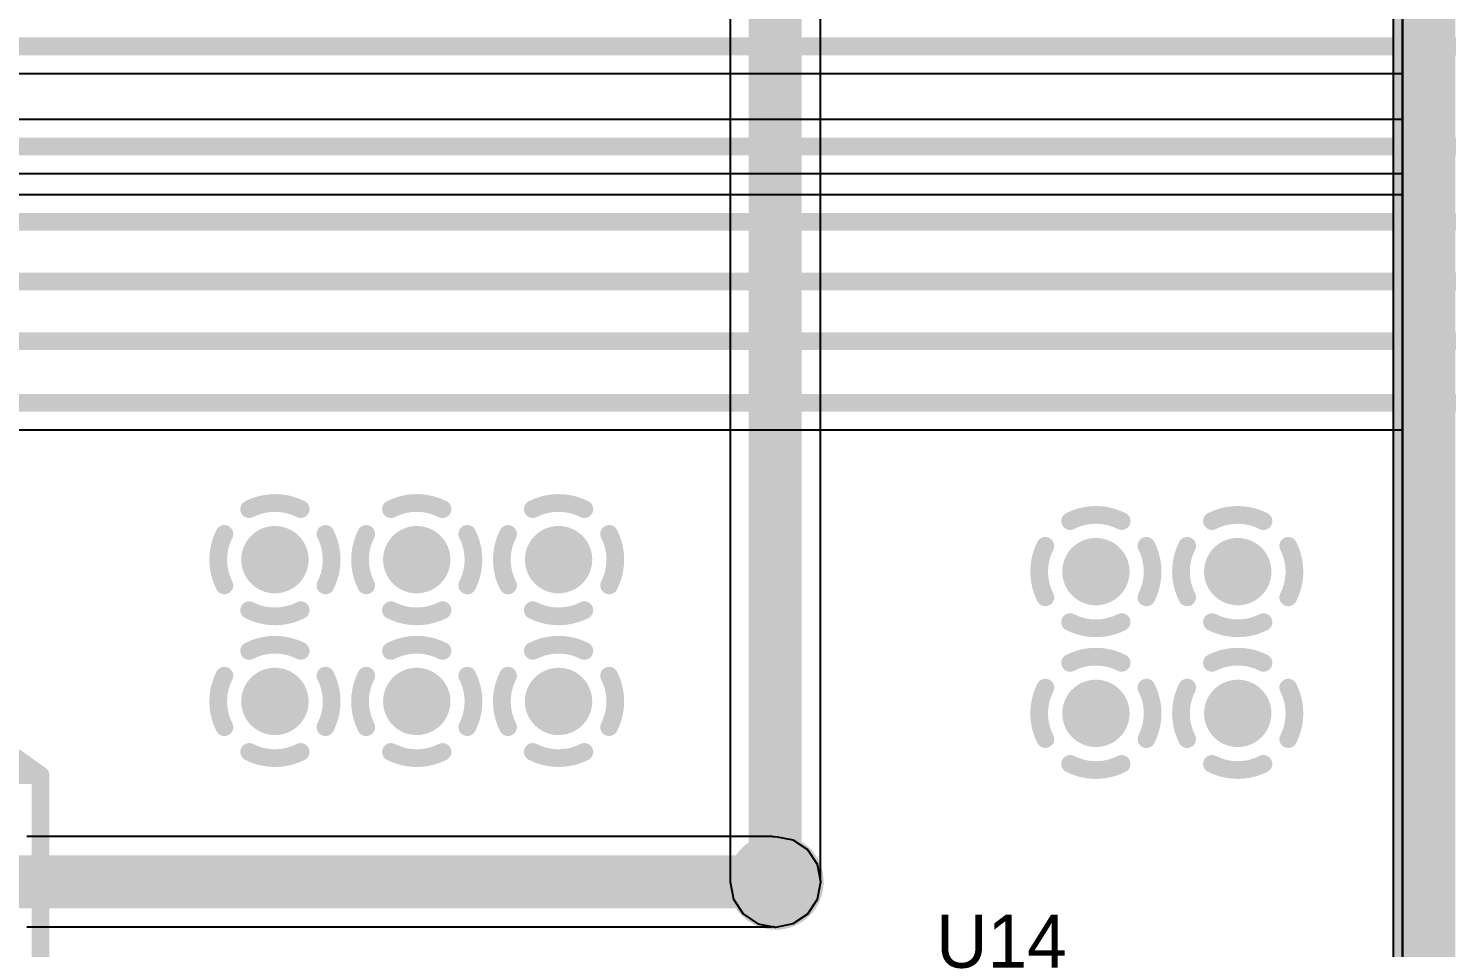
# Model space of a CAD drawing. Header units: millimetres. Extents: x 6.83 to 16.18, y 4.59 to 12.3.
# Drawn here: x 11.558 to 12.358, y 7.934 to 8.452 of the extents above; entities that cross this region are included whole.
import ezdxf

# ---------------------------------------------------------------- set-up
doc = ezdxf.new("R2010")
doc.units = ezdxf.units.MM
doc.header["$MEASUREMENT"] = 0
for name, color, linetype in [('BottomLayer', 5, 'Continuous'), ('BottomSolder', 6, 'Continuous'), ('InternalPlane1', 76, 'Continuous'), ('InternalPlane2', 16, 'Continuous'), ('MultiLayer', 9, 'Continuous'), ('TopLayer', 1, 'Continuous'), ('TopOverlay', 2, 'Continuous'), ('TopPaste', 8, 'Continuous'), ('TopSolder', 216, 'Continuous'), ('ViaHoleLayer', 16, 'Continuous')]:
    doc.layers.add(name, color=color, linetype=linetype)

# ---------------------------------------------------------------- blocks, each defined once
blk = doc.blocks.new('6032_____35')
at = {"layer": 'TopLayer'}
for points in [[(-0.04813, 0.05349), (-0.14261, 0.05349), (-0.04813, -0.05675), (-0.14261, -0.05675)], [(0.14715, 0.05349), (0.05266, 0.05349), (0.14715, -0.05675), (0.05266, -0.05675)]]:
    blk.add_solid(points, dxfattribs=at)
at = {"layer": 'TopOverlay', "const_width": 0.01}
for points in [[(-0.15549, 0.0712), (-0.15549, -0.07447)], [(-0.15549, 0.0712), (-0.05285, 0.0712)], [(0.05739, 0.0712), (0.16002, 0.0712)], [(0.16002, 0.0712), (0.16002, -0.07447)], [(0.16002, 0.0712), (0.17825, 0.04561)], [(0.17825, 0.04561), (0.17825, -0.04887)], [(0.17825, -0.04887), (0.16002, -0.07447)], [(-0.15549, -0.07447), (-0.05285, -0.07447)], [(0.05739, -0.07447), (0.16002, -0.07447)]]:
    blk.add_lwpolyline(points, dxfattribs=at)
at = {"layer": 'TopOverlay', "const_width": 0.005}
for points in [[(-0.15799, 0.0712, 1), (-0.15299, 0.0712, 1)], [(-0.15799, 0.0712, 1), (-0.15299, 0.0712, 1)], [(-0.05535, 0.0712, 1), (-0.05035, 0.0712, 1)], [(0.05489, 0.0712, 1), (0.05989, 0.0712, 1)], [(0.15752, 0.0712, 1), (0.16252, 0.0712, 1)], [(0.15752, 0.0712, 1), (0.16252, 0.0712, 1)], [(0.15752, 0.0712, 1), (0.16252, 0.0712, 1)], [(0.17575, 0.04561, 1), (0.18075, 0.04561, 1)], [(0.17575, 0.04561, 1), (0.18075, 0.04561, 1)], [(0.17575, -0.04887, 1), (0.18075, -0.04887, 1)], [(0.17575, -0.04887, 1), (0.18075, -0.04887, 1)], [(-0.15799, -0.07447, 1), (-0.15299, -0.07447, 1)], [(-0.15799, -0.07447, 1), (-0.15299, -0.07447, 1)], [(-0.05535, -0.07447, 1), (-0.05035, -0.07447, 1)], [(0.05489, -0.07447, 1), (0.05989, -0.07447, 1)], [(0.15752, -0.07447, 1), (0.16252, -0.07447, 1)], [(0.15752, -0.07447, 1), (0.16252, -0.07447, 1)], [(0.15752, -0.07447, 1), (0.16252, -0.07447, 1)]]:
    blk.add_lwpolyline(points, format="xyb", close=True, dxfattribs=at)
at = {"layer": 'TopPaste'}
for points in [[(-0.04813, 0.05349), (-0.14261, 0.05349), (-0.04813, -0.05675), (-0.14261, -0.05675)], [(0.14715, 0.05349), (0.05266, 0.05349), (0.14715, -0.05675), (0.05266, -0.05675)]]:
    blk.add_solid(points, dxfattribs=at)
at = {"layer": 'TopSolder'}
for points in [[(-0.04413, 0.05749), (-0.14661, 0.05749), (-0.04413, -0.06075), (-0.14661, -0.06075)], [(0.15115, 0.05749), (0.04866, 0.05749), (0.15115, -0.06075), (0.04866, -0.06075)]]:
    blk.add_solid(points, dxfattribs=at)

msp = doc.modelspace()

# ---------------------------------------------------------------- linework, layer by layer
at = {"layer": 'BottomLayer'}
for p, q in [((11.95343, 9.48141), (11.95343, 7.97068)), ((12.00441, 7.97235), (12.00441, 9.48043)), ((12.3327, 9.18797), (12.3327, 4.85627)), ((11.95343, 7.97068), (11.95537, 7.96092)), ((12.00279, 7.96095), (12.00473, 7.9707)), ((12.00473, 7.9707), (12.00441, 7.97235)), ((11.95537, 7.96092), (11.96089, 7.95265)), ((11.99727, 7.95268), (12.00279, 7.96095)), ((11.96089, 7.95265), (11.96916, 7.94713)), ((11.989, 7.94715), (11.99727, 7.95268)), ((11.96916, 7.94713), (11.97892, 7.94519)), ((11.97892, 7.94519), (11.97913, 7.94523)), ((11.97913, 7.94523), (11.97924, 7.94521)), ((11.97924, 7.94521), (11.989, 7.94715))]:
    msp.add_line(p, q, dxfattribs=at)
at = {"layer": 'BottomLayer', "const_width": 0.03}
msp.add_lwpolyline([(11.97892, 7.97068), (11.97892, 9.7827)], dxfattribs=at)
at = {"layer": 'BottomLayer', "const_width": 0.015}
for points in [[(11.68921, 8.15256, 1), (11.70421, 8.15256, 1)], [(11.76921, 8.15256, 1), (11.78421, 8.15256, 1)], [(11.84921, 8.15256, 1), (11.86421, 8.15256, 1)], [(12.15232, 8.14581, 1), (12.16732, 8.14581, 1)], [(12.23232, 8.14581, 1), (12.24732, 8.14581, 1)], [(11.68921, 8.07256, 1), (11.70421, 8.07256, 1)], [(11.76921, 8.07256, 1), (11.78421, 8.07256, 1)], [(11.84921, 8.07256, 1), (11.86421, 8.07256, 1)], [(12.15232, 8.06581, 1), (12.16732, 8.06581, 1)], [(12.23232, 8.06581, 1), (12.24732, 8.06581, 1)], [(11.97142, 7.97068, 1), (11.98642, 7.97068, 1)], [(11.97174, 7.9707, 1), (11.98674, 7.9707, 1)]]:
    msp.add_lwpolyline(points, format="xyb", close=True, dxfattribs=at)
at = {"layer": 'BottomSolder', "const_width": 0.019}
for points in [[(11.68721, 8.15256, 1), (11.70621, 8.15256, 1)], [(11.76721, 8.15256, 1), (11.78621, 8.15256, 1)], [(11.84721, 8.15256, 1), (11.86621, 8.15256, 1)], [(12.15032, 8.14581, 1), (12.16932, 8.14581, 1)], [(12.23032, 8.14581, 1), (12.24932, 8.14581, 1)], [(11.68721, 8.07256, 1), (11.70621, 8.07256, 1)], [(11.76721, 8.07256, 1), (11.78621, 8.07256, 1)], [(11.84721, 8.07256, 1), (11.86621, 8.07256, 1)], [(12.15032, 8.06581, 1), (12.16932, 8.06581, 1)], [(12.23032, 8.06581, 1), (12.24932, 8.06581, 1)], [(11.96974, 7.9707, 1), (11.98874, 7.9707, 1)]]:
    msp.add_lwpolyline(points, format="xyb", close=True, dxfattribs=at)
at = {"layer": 'InternalPlane1'}
msp.add_line((12.33255, 9.18409), (12.33255, 4.86108), dxfattribs=at)
at = {"layer": 'InternalPlane1', "const_width": 0.03}
msp.add_lwpolyline([(12.34763, 4.83933), (12.34763, 9.18409)], dxfattribs=at)
at = {"layer": 'InternalPlane1', "const_width": 0.01}
for points in [[(11.68218, 8.18107, -0.240079), (11.71124, 8.18107)], [(11.76218, 8.18107, -0.240079), (11.79124, 8.18107)], [(11.84218, 8.18107, -0.240079), (11.87124, 8.18107)], [(12.14529, 8.17433, -0.240079), (12.17434, 8.17433)], [(12.22529, 8.17433, -0.240079), (12.25434, 8.17433)], [(11.6682, 8.13803, -0.240079), (11.6682, 8.16708)], [(11.72522, 8.16708, -0.240079), (11.72522, 8.13803)], [(11.7482, 8.13803, -0.240079), (11.7482, 8.16708)], [(11.80522, 8.16708, -0.240079), (11.80522, 8.13803)], [(11.8282, 8.13803, -0.240079), (11.8282, 8.16708)], [(11.88522, 8.16708, -0.240079), (11.88522, 8.13803)], [(12.1313, 8.13129, -0.240079), (12.1313, 8.16034)], [(12.18833, 8.16034, -0.240079), (12.18833, 8.13129)], [(12.2113, 8.13129, -0.240079), (12.2113, 8.16034)], [(12.26833, 8.16034, -0.240079), (12.26833, 8.13129)], [(11.71124, 8.12404, -0.240079), (11.68218, 8.12404)], [(11.79124, 8.12404, -0.240079), (11.76218, 8.12404)], [(11.87124, 8.12404, -0.240079), (11.84218, 8.12404)], [(12.17434, 8.1173, -0.240079), (12.14529, 8.1173)], [(12.25434, 8.1173, -0.240079), (12.22529, 8.1173)], [(11.68218, 8.10107, -0.240079), (11.71124, 8.10107)], [(11.76218, 8.10107, -0.240079), (11.79124, 8.10107)], [(11.84218, 8.10107, -0.240079), (11.87124, 8.10107)], [(12.14529, 8.09433, -0.240079), (12.17434, 8.09433)], [(12.22529, 8.09433, -0.240079), (12.25434, 8.09433)], [(11.6682, 8.05803, -0.240079), (11.6682, 8.08708)], [(11.72522, 8.08708, -0.240079), (11.72522, 8.05803)], [(11.7482, 8.05803, -0.240079), (11.7482, 8.08708)], [(11.80522, 8.08708, -0.240079), (11.80522, 8.05803)], [(11.8282, 8.05803, -0.240079), (11.8282, 8.08708)], [(11.88522, 8.08708, -0.240079), (11.88522, 8.05803)], [(12.1313, 8.05129, -0.240079), (12.1313, 8.08034)], [(12.18833, 8.08034, -0.240079), (12.18833, 8.05129)], [(12.2113, 8.05129, -0.240079), (12.2113, 8.08034)], [(12.26833, 8.08034, -0.240079), (12.26833, 8.05129)], [(11.71124, 8.04404, -0.240079), (11.68218, 8.04404)], [(11.79124, 8.04404, -0.240079), (11.76218, 8.04404)], [(11.87124, 8.04404, -0.240079), (11.84218, 8.04404)], [(12.17434, 8.0373, -0.240079), (12.14529, 8.0373)], [(12.25434, 8.0373, -0.240079), (12.22529, 8.0373)]]:
    msp.add_lwpolyline(points, format="xyb", dxfattribs=at)
at = {"layer": 'InternalPlane1'}
for points, const_width in [([(11.67968, 8.18107, 1), (11.68468, 8.18107, 1)], 0.005), ([(11.70874, 8.18107, 1), (11.71374, 8.18107, 1)], 0.005), ([(11.75968, 8.18107, 1), (11.76468, 8.18107, 1)], 0.005), ([(11.78874, 8.18107, 1), (11.79374, 8.18107, 1)], 0.005), ([(11.83968, 8.18107, 1), (11.84468, 8.18107, 1)], 0.005), ([(11.86874, 8.18107, 1), (11.87374, 8.18107, 1)], 0.005), ([(12.14279, 8.17433, 1), (12.14779, 8.17433, 1)], 0.005), ([(12.17184, 8.17433, 1), (12.17684, 8.17433, 1)], 0.005), ([(12.22279, 8.17433, 1), (12.22779, 8.17433, 1)], 0.005), ([(12.25184, 8.17433, 1), (12.25684, 8.17433, 1)], 0.005), ([(11.6657, 8.16708, 1), (11.6707, 8.16708, 1)], 0.005), ([(11.72272, 8.16708, 1), (11.72772, 8.16708, 1)], 0.005), ([(11.7457, 8.16708, 1), (11.7507, 8.16708, 1)], 0.005), ([(11.80272, 8.16708, 1), (11.80772, 8.16708, 1)], 0.005), ([(11.8257, 8.16708, 1), (11.8307, 8.16708, 1)], 0.005), ([(11.88272, 8.16708, 1), (11.88772, 8.16708, 1)], 0.005), ([(12.1288, 8.16034, 1), (12.1338, 8.16034, 1)], 0.005), ([(12.18583, 8.16034, 1), (12.19083, 8.16034, 1)], 0.005), ([(12.2088, 8.16034, 1), (12.2138, 8.16034, 1)], 0.005), ([(12.26583, 8.16034, 1), (12.27083, 8.16034, 1)], 0.005), ([(11.6657, 8.13803, 1), (11.6707, 8.13803, 1)], 0.005), ([(11.72272, 8.13803, 1), (11.72772, 8.13803, 1)], 0.005), ([(11.7457, 8.13803, 1), (11.7507, 8.13803, 1)], 0.005), ([(11.80272, 8.13803, 1), (11.80772, 8.13803, 1)], 0.005), ([(11.8257, 8.13803, 1), (11.8307, 8.13803, 1)], 0.005), ([(11.88272, 8.13803, 1), (11.88772, 8.13803, 1)], 0.005), ([(11.67968, 8.12404, 1), (11.68468, 8.12404, 1)], 0.005), ([(11.70874, 8.12404, 1), (11.71374, 8.12404, 1)], 0.005), ([(11.75968, 8.12404, 1), (11.76468, 8.12404, 1)], 0.005), ([(11.78874, 8.12404, 1), (11.79374, 8.12404, 1)], 0.005), ([(11.83968, 8.12404, 1), (11.84468, 8.12404, 1)], 0.005), ([(11.86874, 8.12404, 1), (11.87374, 8.12404, 1)], 0.005), ([(12.1288, 8.13129, 1), (12.1338, 8.13129, 1)], 0.005), ([(12.18583, 8.13129, 1), (12.19083, 8.13129, 1)], 0.005), ([(12.2088, 8.13129, 1), (12.2138, 8.13129, 1)], 0.005), ([(12.26583, 8.13129, 1), (12.27083, 8.13129, 1)], 0.005), ([(12.14279, 8.1173, 1), (12.14779, 8.1173, 1)], 0.005), ([(12.17184, 8.1173, 1), (12.17684, 8.1173, 1)], 0.005), ([(12.22279, 8.1173, 1), (12.22779, 8.1173, 1)], 0.005), ([(12.25184, 8.1173, 1), (12.25684, 8.1173, 1)], 0.005), ([(11.67968, 8.10107, 1), (11.68468, 8.10107, 1)], 0.005), ([(11.70874, 8.10107, 1), (11.71374, 8.10107, 1)], 0.005), ([(11.75968, 8.10107, 1), (11.76468, 8.10107, 1)], 0.005), ([(11.78874, 8.10107, 1), (11.79374, 8.10107, 1)], 0.005), ([(11.83968, 8.10107, 1), (11.84468, 8.10107, 1)], 0.005), ([(11.86874, 8.10107, 1), (11.87374, 8.10107, 1)], 0.005), ([(12.14279, 8.09433, 1), (12.14779, 8.09433, 1)], 0.005), ([(12.17184, 8.09433, 1), (12.17684, 8.09433, 1)], 0.005), ([(12.22279, 8.09433, 1), (12.22779, 8.09433, 1)], 0.005), ([(12.25184, 8.09433, 1), (12.25684, 8.09433, 1)], 0.005), ([(11.6657, 8.08708, 1), (11.6707, 8.08708, 1)], 0.005), ([(11.72272, 8.08708, 1), (11.72772, 8.08708, 1)], 0.005), ([(11.7457, 8.08708, 1), (11.7507, 8.08708, 1)], 0.005), ([(11.80272, 8.08708, 1), (11.80772, 8.08708, 1)], 0.005), ([(11.8257, 8.08708, 1), (11.8307, 8.08708, 1)], 0.005), ([(11.88272, 8.08708, 1), (11.88772, 8.08708, 1)], 0.005), ([(12.1288, 8.08034, 1), (12.1338, 8.08034, 1)], 0.005), ([(12.18583, 8.08034, 1), (12.19083, 8.08034, 1)], 0.005), ([(12.2088, 8.08034, 1), (12.2138, 8.08034, 1)], 0.005), ([(12.26583, 8.08034, 1), (12.27083, 8.08034, 1)], 0.005), ([(11.6657, 8.05803, 1), (11.6707, 8.05803, 1)], 0.005), ([(11.72272, 8.05803, 1), (11.72772, 8.05803, 1)], 0.005), ([(11.7457, 8.05803, 1), (11.7507, 8.05803, 1)], 0.005), ([(11.80272, 8.05803, 1), (11.80772, 8.05803, 1)], 0.005), ([(11.8257, 8.05803, 1), (11.8307, 8.05803, 1)], 0.005), ([(11.88272, 8.05803, 1), (11.88772, 8.05803, 1)], 0.005), ([(11.67968, 8.04404, 1), (11.68468, 8.04404, 1)], 0.005), ([(11.70874, 8.04404, 1), (11.71374, 8.04404, 1)], 0.005), ([(11.75968, 8.04404, 1), (11.76468, 8.04404, 1)], 0.005), ([(11.78874, 8.04404, 1), (11.79374, 8.04404, 1)], 0.005), ([(11.83968, 8.04404, 1), (11.84468, 8.04404, 1)], 0.005), ([(11.86874, 8.04404, 1), (11.87374, 8.04404, 1)], 0.005), ([(12.1288, 8.05129, 1), (12.1338, 8.05129, 1)], 0.005), ([(12.18583, 8.05129, 1), (12.19083, 8.05129, 1)], 0.005), ([(12.2088, 8.05129, 1), (12.2138, 8.05129, 1)], 0.005), ([(12.26583, 8.05129, 1), (12.27083, 8.05129, 1)], 0.005), ([(12.14279, 8.0373, 1), (12.14779, 8.0373, 1)], 0.005), ([(12.17184, 8.0373, 1), (12.17684, 8.0373, 1)], 0.005), ([(12.22279, 8.0373, 1), (12.22779, 8.0373, 1)], 0.005), ([(12.25184, 8.0373, 1), (12.25684, 8.0373, 1)], 0.005), ([(11.96574, 7.9707, 1), (11.99274, 7.9707, 1)], 0.027)]:
    msp.add_lwpolyline(points, format="xyb", close=True, dxfattribs=dict(at, const_width=const_width))
at = {"layer": 'InternalPlane2'}
msp.add_line((12.32755, 9.17909), (12.32755, 4.86108), dxfattribs=at)
at = {"layer": 'InternalPlane2', "const_width": 0.03}
msp.add_lwpolyline([(12.34263, 4.84786), (12.34263, 9.17909)], dxfattribs=at)
at = {"layer": 'InternalPlane2', "const_width": 0.01}
for points in [[(11.68218, 8.18107, -0.240079), (11.71124, 8.18107)], [(11.76218, 8.18107, -0.240079), (11.79124, 8.18107)], [(11.84218, 8.18107, -0.240079), (11.87124, 8.18107)], [(12.14529, 8.17433, -0.240079), (12.17434, 8.17433)], [(12.22529, 8.17433, -0.240079), (12.25434, 8.17433)], [(11.6682, 8.13803, -0.240079), (11.6682, 8.16708)], [(11.72522, 8.16708, -0.240079), (11.72522, 8.13803)], [(11.7482, 8.13803, -0.240079), (11.7482, 8.16708)], [(11.80522, 8.16708, -0.240079), (11.80522, 8.13803)], [(11.8282, 8.13803, -0.240079), (11.8282, 8.16708)], [(11.88522, 8.16708, -0.240079), (11.88522, 8.13803)], [(12.1313, 8.13129, -0.240079), (12.1313, 8.16034)], [(12.18833, 8.16034, -0.240079), (12.18833, 8.13129)], [(12.2113, 8.13129, -0.240079), (12.2113, 8.16034)], [(12.26833, 8.16034, -0.240079), (12.26833, 8.13129)], [(11.71124, 8.12404, -0.240079), (11.68218, 8.12404)], [(11.79124, 8.12404, -0.240079), (11.76218, 8.12404)], [(11.87124, 8.12404, -0.240079), (11.84218, 8.12404)], [(12.17434, 8.1173, -0.240079), (12.14529, 8.1173)], [(12.25434, 8.1173, -0.240079), (12.22529, 8.1173)], [(11.68218, 8.10107, -0.240079), (11.71124, 8.10107)], [(11.76218, 8.10107, -0.240079), (11.79124, 8.10107)], [(11.84218, 8.10107, -0.240079), (11.87124, 8.10107)], [(12.14529, 8.09433, -0.240079), (12.17434, 8.09433)], [(12.22529, 8.09433, -0.240079), (12.25434, 8.09433)], [(11.6682, 8.05803, -0.240079), (11.6682, 8.08708)], [(11.72522, 8.08708, -0.240079), (11.72522, 8.05803)], [(11.7482, 8.05803, -0.240079), (11.7482, 8.08708)], [(11.80522, 8.08708, -0.240079), (11.80522, 8.05803)], [(11.8282, 8.05803, -0.240079), (11.8282, 8.08708)], [(11.88522, 8.08708, -0.240079), (11.88522, 8.05803)], [(12.1313, 8.05129, -0.240079), (12.1313, 8.08034)], [(12.18833, 8.08034, -0.240079), (12.18833, 8.05129)], [(12.2113, 8.05129, -0.240079), (12.2113, 8.08034)], [(12.26833, 8.08034, -0.240079), (12.26833, 8.05129)], [(11.71124, 8.04404, -0.240079), (11.68218, 8.04404)], [(11.79124, 8.04404, -0.240079), (11.76218, 8.04404)], [(11.87124, 8.04404, -0.240079), (11.84218, 8.04404)], [(12.17434, 8.0373, -0.240079), (12.14529, 8.0373)], [(12.25434, 8.0373, -0.240079), (12.22529, 8.0373)]]:
    msp.add_lwpolyline(points, format="xyb", dxfattribs=at)
at = {"layer": 'InternalPlane2'}
for points, const_width in [([(11.67968, 8.18107, 1), (11.68468, 8.18107, 1)], 0.005), ([(11.70874, 8.18107, 1), (11.71374, 8.18107, 1)], 0.005), ([(11.75968, 8.18107, 1), (11.76468, 8.18107, 1)], 0.005), ([(11.78874, 8.18107, 1), (11.79374, 8.18107, 1)], 0.005), ([(11.83968, 8.18107, 1), (11.84468, 8.18107, 1)], 0.005), ([(11.86874, 8.18107, 1), (11.87374, 8.18107, 1)], 0.005), ([(12.14279, 8.17433, 1), (12.14779, 8.17433, 1)], 0.005), ([(12.17184, 8.17433, 1), (12.17684, 8.17433, 1)], 0.005), ([(12.22279, 8.17433, 1), (12.22779, 8.17433, 1)], 0.005), ([(12.25184, 8.17433, 1), (12.25684, 8.17433, 1)], 0.005), ([(11.6657, 8.16708, 1), (11.6707, 8.16708, 1)], 0.005), ([(11.72272, 8.16708, 1), (11.72772, 8.16708, 1)], 0.005), ([(11.7457, 8.16708, 1), (11.7507, 8.16708, 1)], 0.005), ([(11.80272, 8.16708, 1), (11.80772, 8.16708, 1)], 0.005), ([(11.8257, 8.16708, 1), (11.8307, 8.16708, 1)], 0.005), ([(11.88272, 8.16708, 1), (11.88772, 8.16708, 1)], 0.005), ([(12.1288, 8.16034, 1), (12.1338, 8.16034, 1)], 0.005), ([(12.18583, 8.16034, 1), (12.19083, 8.16034, 1)], 0.005), ([(12.2088, 8.16034, 1), (12.2138, 8.16034, 1)], 0.005), ([(12.26583, 8.16034, 1), (12.27083, 8.16034, 1)], 0.005), ([(11.6657, 8.13803, 1), (11.6707, 8.13803, 1)], 0.005), ([(11.72272, 8.13803, 1), (11.72772, 8.13803, 1)], 0.005), ([(11.7457, 8.13803, 1), (11.7507, 8.13803, 1)], 0.005), ([(11.80272, 8.13803, 1), (11.80772, 8.13803, 1)], 0.005), ([(11.8257, 8.13803, 1), (11.8307, 8.13803, 1)], 0.005), ([(11.88272, 8.13803, 1), (11.88772, 8.13803, 1)], 0.005), ([(11.67968, 8.12404, 1), (11.68468, 8.12404, 1)], 0.005), ([(11.70874, 8.12404, 1), (11.71374, 8.12404, 1)], 0.005), ([(11.75968, 8.12404, 1), (11.76468, 8.12404, 1)], 0.005), ([(11.78874, 8.12404, 1), (11.79374, 8.12404, 1)], 0.005), ([(11.83968, 8.12404, 1), (11.84468, 8.12404, 1)], 0.005), ([(11.86874, 8.12404, 1), (11.87374, 8.12404, 1)], 0.005), ([(12.1288, 8.13129, 1), (12.1338, 8.13129, 1)], 0.005), ([(12.18583, 8.13129, 1), (12.19083, 8.13129, 1)], 0.005), ([(12.2088, 8.13129, 1), (12.2138, 8.13129, 1)], 0.005), ([(12.26583, 8.13129, 1), (12.27083, 8.13129, 1)], 0.005), ([(12.14279, 8.1173, 1), (12.14779, 8.1173, 1)], 0.005), ([(12.17184, 8.1173, 1), (12.17684, 8.1173, 1)], 0.005), ([(12.22279, 8.1173, 1), (12.22779, 8.1173, 1)], 0.005), ([(12.25184, 8.1173, 1), (12.25684, 8.1173, 1)], 0.005), ([(11.67968, 8.10107, 1), (11.68468, 8.10107, 1)], 0.005), ([(11.70874, 8.10107, 1), (11.71374, 8.10107, 1)], 0.005), ([(11.75968, 8.10107, 1), (11.76468, 8.10107, 1)], 0.005), ([(11.78874, 8.10107, 1), (11.79374, 8.10107, 1)], 0.005), ([(11.83968, 8.10107, 1), (11.84468, 8.10107, 1)], 0.005), ([(11.86874, 8.10107, 1), (11.87374, 8.10107, 1)], 0.005), ([(12.14279, 8.09433, 1), (12.14779, 8.09433, 1)], 0.005), ([(12.17184, 8.09433, 1), (12.17684, 8.09433, 1)], 0.005), ([(12.22279, 8.09433, 1), (12.22779, 8.09433, 1)], 0.005), ([(12.25184, 8.09433, 1), (12.25684, 8.09433, 1)], 0.005), ([(11.6657, 8.08708, 1), (11.6707, 8.08708, 1)], 0.005), ([(11.72272, 8.08708, 1), (11.72772, 8.08708, 1)], 0.005), ([(11.7457, 8.08708, 1), (11.7507, 8.08708, 1)], 0.005), ([(11.80272, 8.08708, 1), (11.80772, 8.08708, 1)], 0.005), ([(11.8257, 8.08708, 1), (11.8307, 8.08708, 1)], 0.005), ([(11.88272, 8.08708, 1), (11.88772, 8.08708, 1)], 0.005), ([(12.1288, 8.08034, 1), (12.1338, 8.08034, 1)], 0.005), ([(12.18583, 8.08034, 1), (12.19083, 8.08034, 1)], 0.005), ([(12.2088, 8.08034, 1), (12.2138, 8.08034, 1)], 0.005), ([(12.26583, 8.08034, 1), (12.27083, 8.08034, 1)], 0.005), ([(11.6657, 8.05803, 1), (11.6707, 8.05803, 1)], 0.005), ([(11.72272, 8.05803, 1), (11.72772, 8.05803, 1)], 0.005), ([(11.7457, 8.05803, 1), (11.7507, 8.05803, 1)], 0.005), ([(11.80272, 8.05803, 1), (11.80772, 8.05803, 1)], 0.005), ([(11.8257, 8.05803, 1), (11.8307, 8.05803, 1)], 0.005), ([(11.88272, 8.05803, 1), (11.88772, 8.05803, 1)], 0.005), ([(11.67968, 8.04404, 1), (11.68468, 8.04404, 1)], 0.005), ([(11.70874, 8.04404, 1), (11.71374, 8.04404, 1)], 0.005), ([(11.75968, 8.04404, 1), (11.76468, 8.04404, 1)], 0.005), ([(11.78874, 8.04404, 1), (11.79374, 8.04404, 1)], 0.005), ([(11.83968, 8.04404, 1), (11.84468, 8.04404, 1)], 0.005), ([(11.86874, 8.04404, 1), (11.87374, 8.04404, 1)], 0.005), ([(12.1288, 8.05129, 1), (12.1338, 8.05129, 1)], 0.005), ([(12.18583, 8.05129, 1), (12.19083, 8.05129, 1)], 0.005), ([(12.2088, 8.05129, 1), (12.2138, 8.05129, 1)], 0.005), ([(12.26583, 8.05129, 1), (12.27083, 8.05129, 1)], 0.005), ([(12.14279, 8.0373, 1), (12.14779, 8.0373, 1)], 0.005), ([(12.17184, 8.0373, 1), (12.17684, 8.0373, 1)], 0.005), ([(12.22279, 8.0373, 1), (12.22779, 8.0373, 1)], 0.005), ([(12.25184, 8.0373, 1), (12.25684, 8.0373, 1)], 0.005), ([(11.96574, 7.9707, 1), (11.99274, 7.9707, 1)], 0.027)]:
    msp.add_lwpolyline(points, format="xyb", close=True, dxfattribs=dict(at, const_width=const_width))
at = {"layer": 'MultiLayer', "const_width": 0.015}
for points in [[(11.68921, 8.15256, 1), (11.70421, 8.15256, 1)], [(11.76921, 8.15256, 1), (11.78421, 8.15256, 1)], [(11.84921, 8.15256, 1), (11.86421, 8.15256, 1)], [(12.15232, 8.14581, 1), (12.16732, 8.14581, 1)], [(12.23232, 8.14581, 1), (12.24732, 8.14581, 1)], [(11.68921, 8.07256, 1), (11.70421, 8.07256, 1)], [(11.76921, 8.07256, 1), (11.78421, 8.07256, 1)], [(11.84921, 8.07256, 1), (11.86421, 8.07256, 1)], [(12.15232, 8.06581, 1), (12.16732, 8.06581, 1)], [(12.23232, 8.06581, 1), (12.24732, 8.06581, 1)], [(11.97174, 7.9707, 1), (11.98674, 7.9707, 1)]]:
    msp.add_lwpolyline(points, format="xyb", close=True, dxfattribs=at)
at = {"layer": 'TopLayer'}
for p, q in [((11.03866, 8.42696), (12.33252, 8.42696)), ((12.33252, 8.42696), (12.33252, 8.40103)), ((12.33252, 8.40103), (10.6777, 8.40102)), ((10.67136, 8.37044), (12.33252, 8.37044)), ((12.33252, 8.37044), (12.33252, 8.35844)), ((12.33252, 8.35844), (10.11729, 8.35844)), ((10.2702, 8.22575), (12.33252, 8.22575)), ((12.33252, 8.22575), (12.33252, 7.87759)), ((11.97718, 7.99626), (11.55678, 7.99626)), ((11.97838, 7.99602), (11.97718, 7.99626)), ((11.97924, 7.99619), (11.97838, 7.99602)), ((11.989, 7.99425), (11.97924, 7.99619)), ((11.99727, 7.98872), (11.989, 7.99425)), ((12.00279, 7.98045), (11.99727, 7.98872)), ((12.00473, 7.9707), (12.00279, 7.98045)), ((12.00279, 7.96095), (12.00473, 7.9707)), ((11.99727, 7.95268), (12.00279, 7.96095)), ((11.989, 7.94715), (11.99727, 7.95268)), ((11.55678, 7.94528), (11.97718, 7.94528)), ((11.97718, 7.94528), (11.97804, 7.94545)), ((11.97804, 7.94545), (11.97924, 7.94521)), ((11.97924, 7.94521), (11.989, 7.94715))]:
    msp.add_line(p, q, dxfattribs=at)
for points, const_width in [([(11.02061, 8.44225), (14.08045, 8.44225)], 0.01), ([(10.67136, 8.38573), (14.08095, 8.38574)], 0.01), ([(10.11095, 8.34315), (13.24241, 8.34315)], 0.01), ([(10.0202, 8.3096), (13.20348, 8.3096)], 0.01), ([(10.24771, 8.27592), (13.16689, 8.27592)], 0.01), ([(10.26387, 8.24105), (13.12739, 8.24105)], 0.01), ([(11.49166, 7.97077), (11.97718, 7.97077)], 0.03)]:
    msp.add_lwpolyline(points, dxfattribs=dict(at, const_width=const_width))
at = {"layer": 'TopLayer', "const_width": 0.015}
for points in [[(11.68921, 8.15256, 1), (11.70421, 8.15256, 1)], [(11.76921, 8.15256, 1), (11.78421, 8.15256, 1)], [(11.84921, 8.15256, 1), (11.86421, 8.15256, 1)], [(12.15232, 8.14581, 1), (12.16732, 8.14581, 1)], [(12.23232, 8.14581, 1), (12.24732, 8.14581, 1)], [(11.68921, 8.07256, 1), (11.70421, 8.07256, 1)], [(11.76921, 8.07256, 1), (11.78421, 8.07256, 1)], [(11.84921, 8.07256, 1), (11.86421, 8.07256, 1)], [(12.15232, 8.06581, 1), (12.16732, 8.06581, 1)], [(12.23232, 8.06581, 1), (12.24732, 8.06581, 1)], [(11.96968, 7.97077, 1), (11.98468, 7.97077, 1)], [(11.97174, 7.9707, 1), (11.98674, 7.9707, 1)]]:
    msp.add_lwpolyline(points, format="xyb", close=True, dxfattribs=at)
at = {"layer": 'TopSolder', "const_width": 0.019}
for points in [[(11.68721, 8.15256, 1), (11.70621, 8.15256, 1)], [(11.76721, 8.15256, 1), (11.78621, 8.15256, 1)], [(11.84721, 8.15256, 1), (11.86621, 8.15256, 1)], [(12.15032, 8.14581, 1), (12.16932, 8.14581, 1)], [(12.23032, 8.14581, 1), (12.24932, 8.14581, 1)], [(11.68721, 8.07256, 1), (11.70621, 8.07256, 1)], [(11.76721, 8.07256, 1), (11.78621, 8.07256, 1)], [(11.84721, 8.07256, 1), (11.86621, 8.07256, 1)], [(12.15032, 8.06581, 1), (12.16932, 8.06581, 1)], [(12.23032, 8.06581, 1), (12.24932, 8.06581, 1)], [(11.96974, 7.9707, 1), (11.98874, 7.9707, 1)]]:
    msp.add_lwpolyline(points, format="xyb", close=True, dxfattribs=at)
at = {"layer": 'ViaHoleLayer', "const_width": 0.007}
for points in [[(11.69321, 8.15256, 1), (11.70021, 8.15256, 1)], [(11.77321, 8.15256, 1), (11.78021, 8.15256, 1)], [(11.85321, 8.15256, 1), (11.86021, 8.15256, 1)], [(12.15632, 8.14581, 1), (12.16332, 8.14581, 1)], [(12.23632, 8.14581, 1), (12.24332, 8.14581, 1)], [(11.69321, 8.07256, 1), (11.70021, 8.07256, 1)], [(11.77321, 8.07256, 1), (11.78021, 8.07256, 1)], [(11.85321, 8.07256, 1), (11.86021, 8.07256, 1)], [(12.15632, 8.06581, 1), (12.16332, 8.06581, 1)], [(12.23632, 8.06581, 1), (12.24332, 8.06581, 1)], [(11.97574, 7.9707, 1), (11.98274, 7.9707, 1)]]:
    msp.add_lwpolyline(points, format="xyb", close=True, dxfattribs=at)

# ---------------------------------------------------------------- block references
at = {"rotation": 90}
msp.add_blockref('6032_____35', (11.49003, 7.87086), dxfattribs=at)

# ---------------------------------------------------------------- texts
at = {"layer": 'TopOverlay'}
msp.add_text('U14', height=0.03, dxfattribs=at).set_placement((12.0697, 7.92222))

doc.saveas('drawing.dxf')
